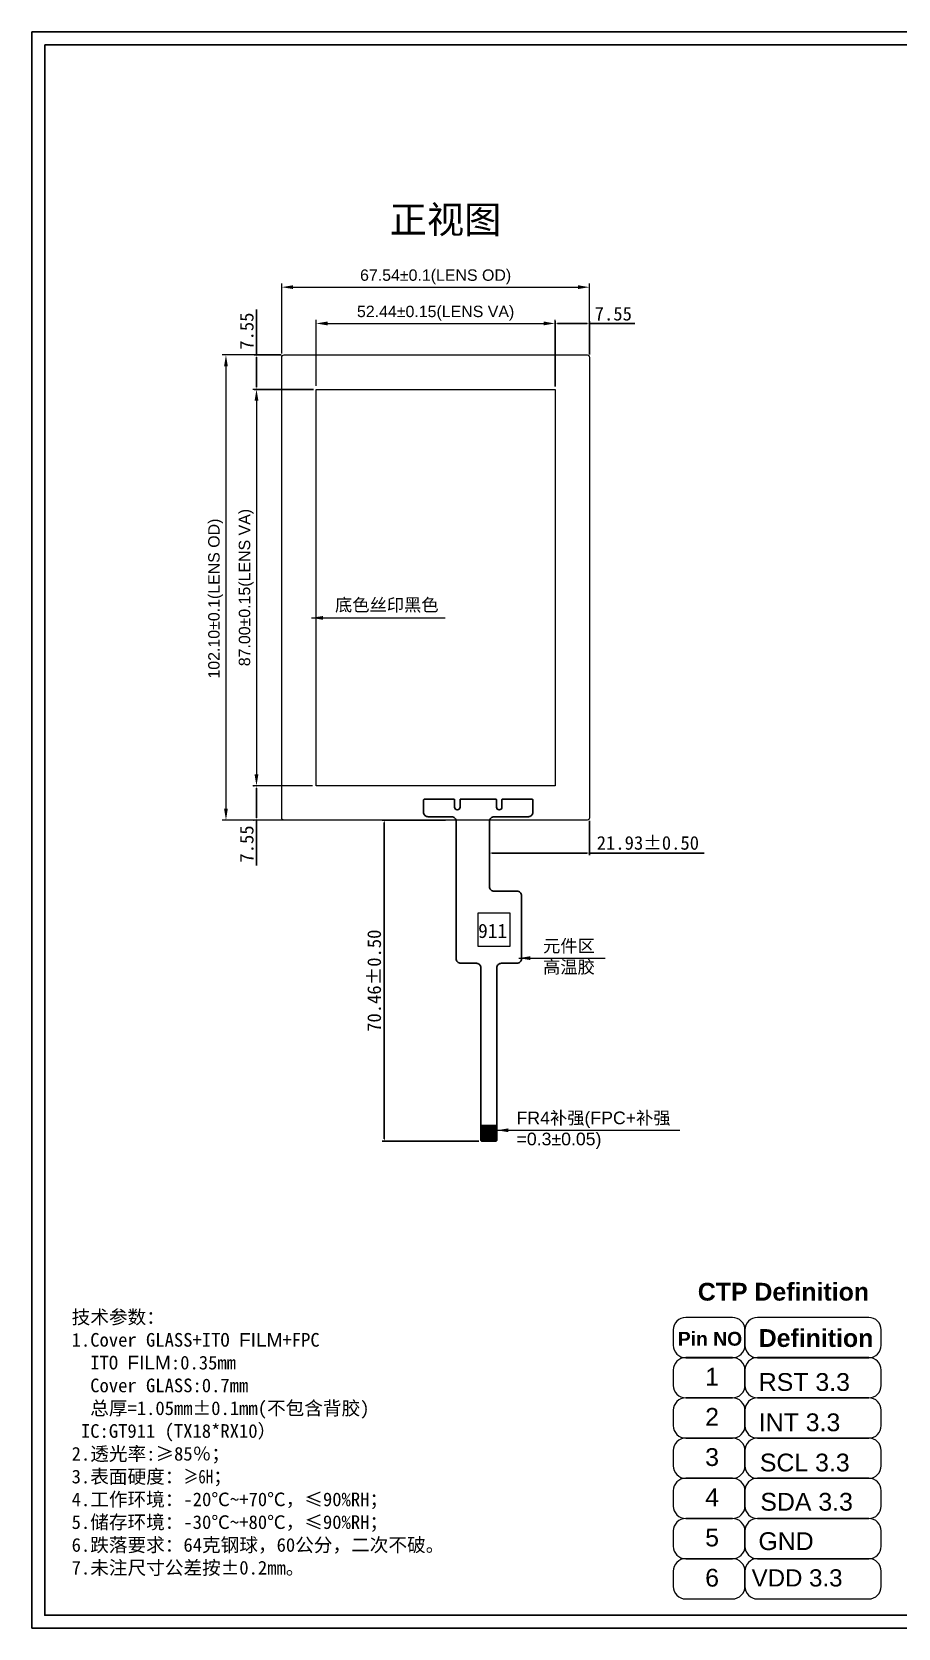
# Model space of a CAD drawing. Header units: millimetres. Extents: x 41784 to 43191, y -4854 to -4504.
# Drawn here: x 41784.4 to 41974.5, y -4854.3 to -4504 of the extents above; entities that cross this region are included whole.
import ezdxf

# ---------------------------------------------------------------- set-up
doc = ezdxf.new("R2010")
doc.units = ezdxf.units.MM
doc.header["$MEASUREMENT"] = 0
doc.header["$PDMODE"] = 3
doc.header["$PDSIZE"] = 0.3125
doc.layers.get('0').update_dxf_attribs({"linetype": 'CONTINUOUS'})
doc.layers.get('Defpoints').update_dxf_attribs({"linetype": 'CONTINUOUS'})
doc.layers.add('COVER LENS', color=6, linetype='CONTINUOUS')
doc.layers.add('FPC', color=3, linetype='CONTINUOUS')
for name, color, linetype, lineweight in [('DIM', 4, 'CONTINUOUS', 9), ('dim-标注', 3, 'CONTINUOUS', 9), ('背胶', 2, 'CONTINUOUS', 18)]:
    doc.layers.add(name, color=color, linetype=linetype, lineweight=lineweight)
doc.styles.add('AAAAAA', font='arial.ttf')
doc.styles.add('Arial', font='arial.ttf', dxfattribs={"height": 2.5})
doc.styles.get("Standard").update_dxf_attribs({"font": 'simhei.ttf', "height": 3})
doc.styles.add('TITLE', font='arial.ttf')
doc.styles.add('宋', font='simsun.ttc')
doc.styles.add('宋体', font='', dxfattribs={"height": 3})
doc.styles.get('宋体').set_extended_font_data('SimSun')
doc.dimstyles.new('ISO-25$0', dxfattribs={"dimtxt": 5, "dimasz": 2.5, "dimexe": 0.8, "dimexo": 0.8, "dimtad": 1, "dimzin": 1, "dimdsep": 46, "dimtxsty": 'Arial', "dimcen": 0, "dimclrd": 256, "dimclre": 256, "dimadec": 0, "dimazin": 0, "dimtfac": 1, "dimtofl": 0, "dimtmove": 0, "dimatfit": 3, "dimfxl": 1, "dimtolj": 1, "dimlwd": 13, "dimlwe": 13, "dimarcsym": 0})
doc.dimstyles.new('ISO-25$7', dxfattribs={"dimscale": 0.5, "dimtxt": 2.5, "dimasz": 2, "dimexe": 0.65, "dimexo": 0, "dimtad": 0, "dimdsep": 46, "dimtxsty": 'TITLE', "dimcen": 1.6, "dimclrd": 7, "dimclre": 73, "dimclrt": 7, "dimazin": 0, "dimtfac": 1, "dimtofl": 0, "dimtmove": 0, "dimatfit": 0, "dimfxl": 1, "dimtolj": 1, "dimlwd": 9, "dimlwe": 9, "dimarcsym": 0})
doc.dimstyles.new('ISO-25_WS', dxfattribs={"dimscale": 1.8, "dimtxt": 5, "dimasz": 2.5, "dimexe": 1.25, "dimexo": 0.625, "dimtad": 1, "dimdsep": 46, "dimtxsty": 'Standard', "dimcen": 2.5, "dimadec": 0, "dimazin": 0, "dimtfac": 1, "dimtmove": 0, "dimatfit": 3, "dimfxl": 1, "dimtolj": 1, "dimtzin": 0, "dimarcsym": 0})

# ---------------------------------------------------------------- blocks, each defined once
blk = doc.blocks.new('*D202')
at = {"layer": 'Defpoints', "color": 0}
for p in [(41899.2, -4567.99), (41846.76, -4582.46), (41899.2, -4582.46)]:
    blk.add_point(p, dxfattribs=at)
at = {"layer": 'DIM', "lineweight": 13}
for p, q in [((41846.76, -4581.66), (41846.76, -4567.19)), ((41849.26, -4567.99), (41896.7, -4567.99)), ((41899.2, -4581.66), (41899.2, -4567.19))]:
    blk.add_line(p, q, dxfattribs=at)
at = {"layer": 'DIM'}
for points in [[(41849.26, -4567.57), (41849.26, -4568.41), (41846.76, -4567.99)], [(41896.7, -4567.57), (41896.7, -4568.41), (41899.2, -4567.99)]]:
    blk.add_solid(points, dxfattribs=at)
at = {"layer": 'DIM', "color": 0, "insert": (41872.98, -4565.73), "char_height": 2.5, "attachment_point": 5, "style": 'Arial'}
blk.add_mtext('\\A1;52.44%%P0.15(LENS VA)', dxfattribs=at)
blk = doc.blocks.new('*D203')
at = {"layer": 'Defpoints', "color": 0}
for p in [(41906.75, -4560.03), (41839.21, -4575.41), (41906.75, -4575.41)]:
    blk.add_point(p, dxfattribs=at)
at = {"layer": 'DIM', "lineweight": 13}
for p, q in [((41839.21, -4574.61), (41839.21, -4559.23)), ((41841.71, -4560.03), (41904.25, -4560.03)), ((41906.75, -4574.61), (41906.75, -4559.23))]:
    blk.add_line(p, q, dxfattribs=at)
at = {"layer": 'DIM'}
for points in [[(41841.71, -4559.61), (41841.71, -4560.44), (41839.21, -4560.03)], [(41904.25, -4559.61), (41904.25, -4560.44), (41906.75, -4560.03)]]:
    blk.add_solid(points, dxfattribs=at)
at = {"layer": 'DIM', "color": 0, "insert": (41872.98, -4557.76), "char_height": 2.5, "attachment_point": 5, "style": 'Arial'}
blk.add_mtext('\\A1;67.54%%P0.1(LENS OD)', dxfattribs=at)
blk = doc.blocks.new('*D204')
at = {"layer": 'Defpoints', "color": 0}
for p in [(41846.76, -4582.46), (41833.66, -4669.46), (41846.76, -4669.46)]:
    blk.add_point(p, dxfattribs=at)
at = {"layer": 'DIM', "lineweight": 13}
for p, q in [((41845.96, -4582.46), (41832.86, -4582.46)), ((41833.66, -4584.96), (41833.66, -4666.96)), ((41845.96, -4669.46), (41832.86, -4669.46))]:
    blk.add_line(p, q, dxfattribs=at)
at = {"layer": 'DIM'}
for points in [[(41833.24, -4584.96), (41834.08, -4584.96), (41833.66, -4582.46)], [(41833.24, -4666.96), (41834.08, -4666.96), (41833.66, -4669.46)]]:
    blk.add_solid(points, dxfattribs=at)
at = {"layer": 'DIM', "color": 0, "insert": (41831.4, -4625.96), "char_height": 2.5, "attachment_point": 5, "rotation": 90, "style": 'Arial'}
blk.add_mtext('\\A1;87.00%%P0.15(LENS VA)', dxfattribs=at)
blk = doc.blocks.new('*D205')
at = {"layer": 'Defpoints', "color": 0}
for p in [(41839.71, -4574.91), (41826.96, -4677.01), (41845.72, -4677.01)]:
    blk.add_point(p, dxfattribs=at)
at = {"layer": 'DIM', "lineweight": 13}
for p, q in [((41838.91, -4574.91), (41826.16, -4574.91)), ((41826.96, -4577.41), (41826.96, -4674.51)), ((41844.92, -4677.01), (41826.16, -4677.01))]:
    blk.add_line(p, q, dxfattribs=at)
at = {"layer": 'DIM'}
for points in [[(41826.54, -4577.41), (41827.37, -4577.41), (41826.96, -4574.91)], [(41826.54, -4674.51), (41827.37, -4674.51), (41826.96, -4677.01)]]:
    blk.add_solid(points, dxfattribs=at)
at = {"layer": 'DIM', "color": 0, "insert": (41824.69, -4628.38), "char_height": 2.5, "attachment_point": 5, "rotation": 90, "style": 'Arial'}
blk.add_mtext('\\A1;102.10%%P0.1(LENS OD)', dxfattribs=at)
blk = doc.blocks.new('*D193')
at = {"layer": 'Defpoints', "color": 0, "ltscale": 2}
for p in [(41861.71, -4677.01), (41875.77, -4677.01), (41883.12, -4747.48)]:
    blk.add_point(p, dxfattribs=at)
at = {"layer": 'DIM', "color": 0, "lineweight": -2, "ltscale": 2}
for p, q in [((41875.14, -4677.01), (41861.21, -4677.01)), ((41861.71, -4746.98), (41861.71, -4677.51)), ((41882.49, -4747.48), (41861.21, -4747.48))]:
    blk.add_line(p, q, dxfattribs=at)
at = {"layer": 'DIM', "color": 0, "ltscale": 2}
for points in [[(41861.63, -4677.51), (41861.8, -4677.51), (41861.71, -4677.01)], [(41861.63, -4746.98), (41861.8, -4746.98), (41861.71, -4747.48)]]:
    blk.add_solid(points, dxfattribs=at)
at = {"layer": 'DIM', "color": 0, "ltscale": 2, "insert": (41859.51, -4712.25), "char_height": 3, "attachment_point": 5, "rotation": 90}
blk.add_mtext('\\A1;70.46±0.50', dxfattribs=at)
blk = doc.blocks.new('*D194')
at = {"layer": 'Defpoints', "color": 0, "ltscale": 2}
for p in [(41906.75, -4676.51), (41884.82, -4679.93), (41906.75, -4684.22)]:
    blk.add_point(p, dxfattribs=at)
at = {"layer": 'DIM', "color": 0, "lineweight": -2, "ltscale": 2}
for p, q in [((41906.75, -4677.14), (41906.75, -4684.72)), ((41884.82, -4680.56), (41884.82, -4684.72)), ((41885.32, -4684.22), (41906.25, -4684.22)), ((41906.75, -4684.22), (41931.89, -4684.22))]:
    blk.add_line(p, q, dxfattribs=at)
at = {"layer": 'DIM', "color": 0, "ltscale": 2}
for points in [[(41885.32, -4684.14), (41885.32, -4684.31), (41884.82, -4684.22)], [(41906.25, -4684.14), (41906.25, -4684.31), (41906.75, -4684.22)]]:
    blk.add_solid(points, dxfattribs=at)
at = {"layer": 'DIM', "color": 0, "ltscale": 2, "insert": (41919.57, -4682.02), "char_height": 3, "attachment_point": 5}
blk.add_mtext('\\A1;21.93±0.50', dxfattribs=at)
blk = doc.blocks.new('*D195')
at = {"layer": 'Defpoints', "color": 0, "linetype": 'ByBlock', "ltscale": 2}
for p in [(41833.66, -4669.46), (41833.66, -4677.01), (41833.66, -4677.01)]:
    blk.add_point(p, dxfattribs=at)
at = {"layer": 'DIM', "color": 0, "linetype": 'ByBlock', "lineweight": -2, "ltscale": 2}
for p, q in [((41833.03, -4669.46), (41833.16, -4669.46)), ((41833.03, -4677.01), (41833.16, -4677.01))]:
    blk.add_line(p, q, dxfattribs=at)
at = {"layer": 'DIM', "color": 0, "lineweight": -2, "ltscale": 2}
for p, q in [((41833.66, -4669.96), (41833.66, -4676.51)), ((41833.66, -4677.01), (41833.66, -4686.97))]:
    blk.add_line(p, q, dxfattribs=at)
at = {"layer": 'DIM', "color": 0, "linetype": 'ByBlock', "ltscale": 2}
for points in [[(41833.58, -4669.96), (41833.74, -4669.96), (41833.66, -4669.46)], [(41833.58, -4676.51), (41833.74, -4676.51), (41833.66, -4677.01)]]:
    blk.add_solid(points, dxfattribs=at)
at = {"layer": 'DIM', "color": 0, "linetype": 'ByBlock', "ltscale": 2, "insert": (41831.53, -4682.24), "char_height": 3, "attachment_point": 5, "rotation": 90}
blk.add_mtext('\\A1;7.55', dxfattribs=at)
blk = doc.blocks.new('*D214')
at = {"layer": 'Defpoints', "color": 0, "linetype": 'ByBlock', "ltscale": 2}
for p in [(41906.75, -4567.99), (41906.75, -4575.41), (41899.2, -4582.46)]:
    blk.add_point(p, dxfattribs=at)
at = {"layer": 'DIM', "color": 0, "linetype": 'ByBlock', "lineweight": -2, "ltscale": 2}
for p, q in [((41899.2, -4581.84), (41899.2, -4567.49)), ((41906.75, -4574.79), (41906.75, -4567.49))]:
    blk.add_line(p, q, dxfattribs=at)
at = {"layer": 'DIM', "color": 0, "lineweight": -2, "ltscale": 2}
for p, q in [((41899.7, -4567.99), (41906.25, -4567.99)), ((41906.75, -4567.99), (41916.71, -4567.99))]:
    blk.add_line(p, q, dxfattribs=at)
at = {"layer": 'DIM', "color": 0, "linetype": 'ByBlock', "ltscale": 2}
for points in [[(41899.7, -4567.91), (41899.7, -4568.07), (41899.2, -4567.99)], [(41906.25, -4567.91), (41906.25, -4568.07), (41906.75, -4567.99)]]:
    blk.add_solid(points, dxfattribs=at)
at = {"layer": 'DIM', "color": 0, "linetype": 'ByBlock', "ltscale": 2, "insert": (41911.98, -4565.87), "char_height": 3, "attachment_point": 5}
blk.add_mtext('\\A1;7.55', dxfattribs=at)
blk = doc.blocks.new('*D215')
at = {"layer": 'Defpoints', "color": 0, "linetype": 'ByBlock', "ltscale": 2}
for p in [(41833.66, -4574.91), (41839.71, -4574.91), (41846.76, -4582.46)]:
    blk.add_point(p, dxfattribs=at)
at = {"layer": 'DIM', "color": 0, "lineweight": -2, "ltscale": 2}
for p, q in [((41833.66, -4574.91), (41833.66, -4564.95)), ((41833.66, -4581.96), (41833.66, -4575.41))]:
    blk.add_line(p, q, dxfattribs=at)
at = {"layer": 'DIM', "color": 0, "linetype": 'ByBlock', "lineweight": -2, "ltscale": 2}
for p, q in [((41839.09, -4574.91), (41833.16, -4574.91)), ((41846.14, -4582.46), (41833.16, -4582.46))]:
    blk.add_line(p, q, dxfattribs=at)
at = {"layer": 'DIM', "color": 0, "linetype": 'ByBlock', "ltscale": 2}
for points in [[(41833.58, -4575.41), (41833.74, -4575.41), (41833.66, -4574.91)], [(41833.58, -4581.96), (41833.74, -4581.96), (41833.66, -4582.46)]]:
    blk.add_solid(points, dxfattribs=at)
at = {"layer": 'DIM', "color": 0, "linetype": 'ByBlock', "ltscale": 2, "insert": (41831.53, -4569.68), "char_height": 3, "attachment_point": 5, "rotation": 90}
blk.add_mtext('\\A1;7.55', dxfattribs=at)

msp = doc.modelspace()

# ---------------------------------------------------------------- hatches: boundary and pattern name
at = {"layer": '背胶', "ltscale": 2}
h = msp.add_hatch(dxfattribs=at)
h.set_pattern_fill('ANSI31', color=4, style=0)
h.set_pattern_definition([(45, (842.8207, 22.54134), (-0.08838834765, 0.08838834765), [])])
h.paths.add_polyline_path([(41882.92, -4743.978), (41882.92, -4747.278, 0.4142136), (41883.12, -4747.478), (41886.22, -4747.478, 0.4142136), (41886.42, -4747.278), (41886.42, -4743.978)])

# ---------------------------------------------------------------- linework, layer by layer
for points in [[(41784.369, -4504.006), (42233.157, -4504.006), (42233.157, -4854.335), (41784.369, -4854.335)], [(41787.169, -4506.806), (42230.357, -4506.806), (42230.357, -4851.535), (41787.169, -4851.535)]]:
    msp.add_lwpolyline(points, close=True)
at = {"layer": 'COVER LENS', "lineweight": 0}
msp.add_lwpolyline([(41839.711, -4574.912), (41906.251, -4574.912, -0.4142136), (41906.751, -4575.412), (41906.751, -4676.512, -0.4142136), (41906.251, -4677.012), (41839.711, -4677.012, -0.4142136), (41839.211, -4676.512), (41839.211, -4575.412, -0.4142136)], format="xyb", close=True, dxfattribs=at)
msp.add_lwpolyline([(41846.761, -4582.462), (41899.201, -4582.462), (41899.201, -4669.462), (41846.761, -4669.462)], close=True, dxfattribs=at)
at = {"layer": 'DIM', "lineweight": 0}
for points in [[(41938.145, -4794.986, 0.4142136), (41940.874, -4792.257), (41940.874, -4788.887, 0.4142136), (41938.145, -4786.157), (41927.869, -4786.157, 0.4142136), (41925.14, -4788.887), (41925.14, -4792.257, 0.4142136), (41927.869, -4794.986)], [(41968.054, -4794.986, 0.4142136), (41970.784, -4792.257), (41970.784, -4788.887, 0.4142136), (41968.054, -4786.157), (41943.603, -4786.157, 0.4142136), (41940.874, -4788.887), (41940.874, -4792.257, 0.4142136), (41943.603, -4794.986)], [(41938.145, -4803.811, 0.4142136), (41940.874, -4801.082), (41940.874, -4797.712, 0.4142136), (41938.145, -4794.982), (41927.869, -4794.982, 0.4142136), (41925.14, -4797.712), (41925.14, -4801.082, 0.4142136), (41927.869, -4803.811)], [(41968.054, -4803.811, 0.4142136), (41970.784, -4801.082), (41970.784, -4797.712, 0.4142136), (41968.054, -4794.982), (41943.603, -4794.982, 0.4142136), (41940.874, -4797.712), (41940.874, -4801.082, 0.4142136), (41943.603, -4803.811)], [(41938.145, -4812.636, 0.4142136), (41940.874, -4809.907), (41940.874, -4806.537, 0.4142136), (41938.145, -4803.807), (41927.869, -4803.807, 0.4142136), (41925.14, -4806.537), (41925.14, -4809.907, 0.4142136), (41927.869, -4812.636)], [(41968.054, -4812.636, 0.4142136), (41970.784, -4809.907), (41970.784, -4806.537, 0.4142136), (41968.054, -4803.807), (41943.603, -4803.807, 0.4142136), (41940.874, -4806.537), (41940.874, -4809.907, 0.4142136), (41943.603, -4812.636)], [(41938.145, -4821.461, 0.4142136), (41940.874, -4818.732), (41940.874, -4815.362, 0.4142136), (41938.145, -4812.632), (41927.869, -4812.632, 0.4142136), (41925.14, -4815.362), (41925.14, -4818.732, 0.4142136), (41927.869, -4821.461)], [(41968.054, -4821.461, 0.4142136), (41970.784, -4818.732), (41970.784, -4815.362, 0.4142136), (41968.054, -4812.632), (41943.603, -4812.632, 0.4142136), (41940.874, -4815.362), (41940.874, -4818.732, 0.4142136), (41943.603, -4821.461)], [(41938.145, -4830.286, 0.4142136), (41940.874, -4827.557), (41940.874, -4824.187, 0.4142136), (41938.145, -4821.457), (41927.869, -4821.457, 0.4142136), (41925.14, -4824.187), (41925.14, -4827.557, 0.4142136), (41927.869, -4830.286)], [(41968.054, -4830.286, 0.4142136), (41970.784, -4827.557), (41970.784, -4824.187, 0.4142136), (41968.054, -4821.457), (41943.603, -4821.457, 0.4142136), (41940.874, -4824.187), (41940.874, -4827.557, 0.4142136), (41943.603, -4830.286)], [(41938.145, -4839.111, 0.4142136), (41940.874, -4836.382), (41940.874, -4833.012, 0.4142136), (41938.145, -4830.282), (41927.869, -4830.282, 0.4142136), (41925.14, -4833.012), (41925.14, -4836.382, 0.4142136), (41927.869, -4839.111)], [(41968.054, -4839.111, 0.4142136), (41970.784, -4836.382), (41970.784, -4833.012, 0.4142136), (41968.054, -4830.282), (41943.603, -4830.282, 0.4142136), (41940.874, -4833.012), (41940.874, -4836.382, 0.4142136), (41943.603, -4839.111)], [(41938.145, -4847.94, 0.4142136), (41940.874, -4845.211), (41940.874, -4841.841, 0.4142136), (41938.145, -4839.111), (41927.869, -4839.111, 0.4142136), (41925.14, -4841.841), (41925.14, -4845.211, 0.4142136), (41927.869, -4847.94)], [(41968.054, -4847.94, 0.4142136), (41970.784, -4845.211), (41970.784, -4841.841, 0.4142136), (41968.054, -4839.111), (41943.603, -4839.111, 0.4142136), (41940.874, -4841.841), (41940.874, -4845.211, 0.4142136), (41943.603, -4847.94)]]:
    msp.add_lwpolyline(points, format="xyb", close=True, dxfattribs=at)
at = {"layer": 'FPC', "color": 3, "ltscale": 2}
msp.add_lwpolyline([(41878.5, -4708.427), (41881.92, -4708.427, -0.4142136), (41882.92, -4709.427), (41882.92, -4747.278, 0.4142136), (41883.12, -4747.478), (41886.22, -4747.478, 0.4142136), (41886.42, -4747.278), (41886.42, -4709.427, -0.4142136), (41887.42, -4708.427), (41890.839, -4708.427, 0.4142136), (41891.839, -4707.427), (41891.839, -4693.603, 0.4142136), (41890.839, -4692.603), (41885.817, -4692.603, -0.4142136), (41884.817, -4691.603), (41884.817, -4677.254, -0.4142136), (41885.817, -4676.254), (41893.335, -4676.254, 0.4142136), (41894.335, -4675.254), (41894.335, -4672.614, 0.4142136), (41894.135, -4672.414), (41887.635, -4672.414, 0.4142136), (41887.535, -4672.514), (41887.535, -4674.149, -0.4142136), (41886.935, -4674.749), (41886.935, -4674.749, -0.4142136), (41886.335, -4674.149), (41886.335, -4672.514, 0.4142136), (41886.235, -4672.414), (41878.435, -4672.414, 0.4142136), (41878.335, -4672.514), (41878.335, -4674.149, -0.4142136), (41877.735, -4674.749), (41877.735, -4674.749, -0.4142136), (41877.135, -4674.149), (41877.135, -4672.514, 0.4142136), (41877.035, -4672.414), (41870.535, -4672.414, 0.4142136), (41870.335, -4672.614), (41870.335, -4675.254, 0.4142136), (41871.335, -4676.254), (41876.5, -4676.254, -0.4142136), (41877.5, -4677.254), (41877.5, -4707.427, 0.4142136), (41878.5, -4708.427)], format="xyb", dxfattribs=at)
at = {"layer": '背胶', "color": 4, "ltscale": 2}
msp.add_line((41882.92, -4743.978), (41886.42, -4743.978), dxfattribs=at)
msp.add_lwpolyline([(41882.303, -4697.373), (41889.254, -4697.373), (41889.254, -4704.709), (41882.303, -4704.709)], close=True, dxfattribs=at)

# ---------------------------------------------------------------- texts
at = {"color": 3}
msp.add_text('911', height=3.1221, dxfattribs=at).set_placement((41882.308, -4702.87))
at = {"insert": (41862.901, -4542.203), "char_height": 5.98556, "width": 24.40042, "attachment_point": 1}
msp.add_mtext('{\\fSimSun|b0|i0|c134|p54;正视图}', dxfattribs=at)
at = {"layer": 'DIM', "char_height": 2.7783, "width": 39.4889, "attachment_point": 4, "style": 'AAAAAA'}
for s, insert in [('{\\fSimHei|b0|i0|c134|p2;底色丝印黑色}', (41850.894, -4629.923)), ('{\\fSimHei|b0|i0|c134|p2;元件区\\P高温胶}', (41896.559, -4707.081)), ('FR4补强(FPC+补强=0.3%%P0.05)', (41890.738, -4745.088, -31.468))]:
    msp.add_mtext(s, dxfattribs=dict(at, insert=insert))
at = {"layer": 'DIM', "lineweight": 0, "style": '宋体'}
for s, insert, char_height, width, attachment_point in [('{\\fArial|b1|i0|c0|p34;CTP Definition}', (41930.525, -4778.558), 3.90647, 41.26587, 1), ('{\\fArial|b1|i0|c0|p34;Definition}', (41943.896, -4788.725), 3.90647, 26.08827, 1), ('{\\fArial|b1|i0|c0|p34;Pin\\fArial|b1|i0|c134|p34; \\fArial|b1|i0|c0|p34;NO\\fArial|b1|i0|c134|p34; }', (41926.139, -4789.321), 3.03264, 14.56666, 1), ('{\\fArial|b0|i0|c0|p34;1}', (41932.147, -4797.199), 3.90647, 7.92779, 1), ('{\\fArial|b0|i0|c0|p32;RST \\fArial|b0|i0|c186|p32;3.3}', (41943.908, -4802.338), 3.90647, 26.37488, 7), ('{\\fArial|b0|i0|c0|p34;2}', (41932.147, -4806.024), 3.90647, 7.92779, 1), ('{\\fArial|b0|i0|c0|p32;INT \\fArial|b0|i0|c186|p32;3.3}', (41943.908, -4811.18), 3.90647, 26.37488, 7), ('{\\fArial|b0|i0|c0|p34;3}', (41932.147, -4814.849), 3.90647, 7.92779, 1), ('{\\fArial|b0|i0|c0|p32;SCL \\fArial|b0|i0|c186|p32;3.3}', (41944.142, -4820.007), 3.90647, 26.37488, 7), ('{\\fArial|b0|i0|c0|p34;4}', (41932.147, -4823.674), 3.90647, 7.92779, 1), ('{\\fArial|b0|i0|c0|p32;SDA \\fArial|b0|i0|c186|p32;3.3}', (41944.25, -4828.623), 3.90647, 26.37488, 7), ('{\\fArial|b0|i0|c0|p34;5}', (41932.147, -4832.499), 3.90647, 7.92779, 1), ('{\\fArial|b0|i0|c0|p32;GND}', (41943.835, -4837.269), 3.90647, 26.37488, 7), ('{\\fArial|b0|i0|c0|p34;6}', (41932.147, -4841.328), 3.90647, 7.92779, 1), ('{\\fArial|b0|i0|c0|p32;\\H1.029x;VDD \\fArial|b0|i0|c186|p32;3.3}', (41942.343, -4845.263), 3.672, 26.37488, 7)]:
    msp.add_mtext(s, dxfattribs=dict(at, insert=insert, char_height=char_height, width=width, attachment_point=attachment_point))
at = {"layer": 'dim-标注', "color": 0, "lineweight": -3, "insert": (41793.085, -4784.572), "char_height": 3, "width": 164.57782, "attachment_point": 1, "style": '宋'}
msp.add_mtext('{\\C4;技术参数：\\P1.Cover GLASS+ITO \\A1;\\fArial|b0|i0|c0|p34;FILM\\A0;\\fSimSun|b0|i0|c134|p2;+FPC\\P  ITO \\A1;\\fArial|b0|i0|c0|p34;FILM\\A0;\\fSimSun|b0|i0|c134|p2;:0.35mm\\P  Cover GLASS:0.7mm \\P  总厚=1.05mm%%P0.1mm(不包含背胶)\\P IC:GT911 (TX18*RX10）\\P2.透光率:≥85％；\\P3.表面硬度：\\W0.8;≥6H\\W1;；\\P4.工作环境：-20℃~+70℃，≤90%RH；\\P5.储存环境：-30℃~+80℃，≤90%RH；\\P6.\\fnsimsun|b0|i0|c134|p49;跌落要求：64克钢球，60公分，二次不破。\\fSimSun|b0|i0|c134|p2;\\P7.未注尺寸公差按±0.2mm。}', dxfattribs=at)

# ---------------------------------------------------------------- dimensions: what is measured, and where the dimension line sits
at = {"layer": 'DIM'}
dim = msp.add_linear_dim(base=(41906.751, -4560.027), p1=(41839.211, -4575.412), p2=(41906.751, -4575.412), text='<>%%P0.1(LENS OD)', dimstyle='ISO-25$0', dxfattribs=at)
dim.commit()
dim.dimension.update_dxf_attribs({"geometry": '*D203', "text_midpoint": (41872.981, -4557.762)})
dim = msp.add_linear_dim(base=(41899.201, -4567.991), p1=(41846.761, -4582.462), p2=(41899.201, -4582.462), text='<>%%P0.15(LENS VA)', dimstyle='ISO-25$0', dxfattribs=at)
dim.commit()
dim.dimension.update_dxf_attribs({"geometry": '*D202', "text_midpoint": (41872.984, -4567.991), "dimtype": 160})
at = {"layer": 'DIM', "color": 4, "linetype": 'ByBlock', "ltscale": 2}
dim = msp.add_linear_dim(base=(41906.751, -4567.991), p1=(41899.201, -4582.462), p2=(41906.751, -4575.412), dimstyle='ISO-25_WS', override={"dimscale": 1, "dimasz": 0.5, "dimexe": 0.5}, dxfattribs=at)
dim.commit()
dim.dimension.update_dxf_attribs({"geometry": '*D214', "text_midpoint": (41911.98, -4565.866)})
for base, p1, p2, picture, middle in [((41833.66, -4574.912), (41846.761, -4582.462), (41839.711, -4574.912), '*D215', (41831.535, -4569.683)), ((41833.66, -4677.013), (41833.66, -4669.462), (41833.66, -4677.013), '*D195', (41831.535, -4682.242))]:
    dim = msp.add_linear_dim(base=base, p1=p1, p2=p2, angle=90, dimstyle='ISO-25_WS', override={"dimscale": 1, "dimasz": 0.5, "dimexe": 0.5}, dxfattribs=at)
    dim.commit()
    dim.dimension.update_dxf_attribs({"geometry": picture, "text_midpoint": middle})
at = {"layer": 'DIM'}
for base, p1, p2, text, picture, middle in [((41826.957, -4677.013), (41839.711, -4574.912), (41845.718, -4677.013), '<>%%P0.1(LENS OD)', '*D205', (41826.957, -4628.384)), ((41833.66, -4669.462), (41846.761, -4582.462), (41846.761, -4669.462), '<>%%P0.15(LENS VA)', '*D204', (41833.66, -4625.964))]:
    dim = msp.add_linear_dim(base=base, p1=p1, p2=p2, angle=90, text=text, dimstyle='ISO-25$0', dxfattribs=at)
    dim.commit()
    dim.dimension.update_dxf_attribs({"geometry": picture, "text_midpoint": middle, "dimtype": 160})
at = {"layer": 'DIM', "color": 4, "ltscale": 2}
dim = msp.add_linear_dim(base=(41906.751, -4684.222), p1=(41884.817, -4679.933), p2=(41906.751, -4676.512), dimstyle='ISO-25_WS', override={"dimscale": 1, "dimasz": 0.5, "dimexe": 0.5, "dimtol": 1, "dimtp": 0.5, "dimtm": 0.5}, dxfattribs=at)
dim.commit()
dim.dimension.update_dxf_attribs({"geometry": '*D194', "text_midpoint": (41919.572, -4682.021)})
dim = msp.add_linear_dim(base=(41861.7125, -4677.0135), p1=(41883.1197, -4747.4781), p2=(41875.768, -4677.0135), angle=90, dimstyle='ISO-25_WS', override={"dimscale": 1, "dimasz": 0.5, "dimexe": 0.5, "dimgap": 0.625, "dimtol": 1, "dimlim": 0, "dimtp": 0.5, "dimtm": 0.5}, dxfattribs=at)
dim.commit()
dim.dimension.update_dxf_attribs({"geometry": '*D193', "text_midpoint": (41859.5117, -4712.2458)})

# ---------------------------------------------------------------- leaders
at = {"layer": 'DIM'}
for points in [[(41845.739, -4632.612), (41875.104, -4632.612)], [(41891.241, -4707.294), (41910.161, -4707.294)], [(41886.42, -4745.079), (41926.547, -4745.079)]]:
    msp.add_leader(points, dimstyle='ISO-25$7', override={"dimscale": 1, "dimtxt": 5, "dimasz": 2.5, "dimexe": 0.8, "dimexo": 0.8, "dimtad": 1, "dimzin": 1, "dimtxsty": 'Arial', "dimcen": 0, "dimclrd": 256, "dimclre": 256, "dimclrt": 0, "dimadec": 0, "dimatfit": 3, "dimlwd": 13, "dimlwe": 13}, dxfattribs=at)

doc.saveas('drawing.dxf')
